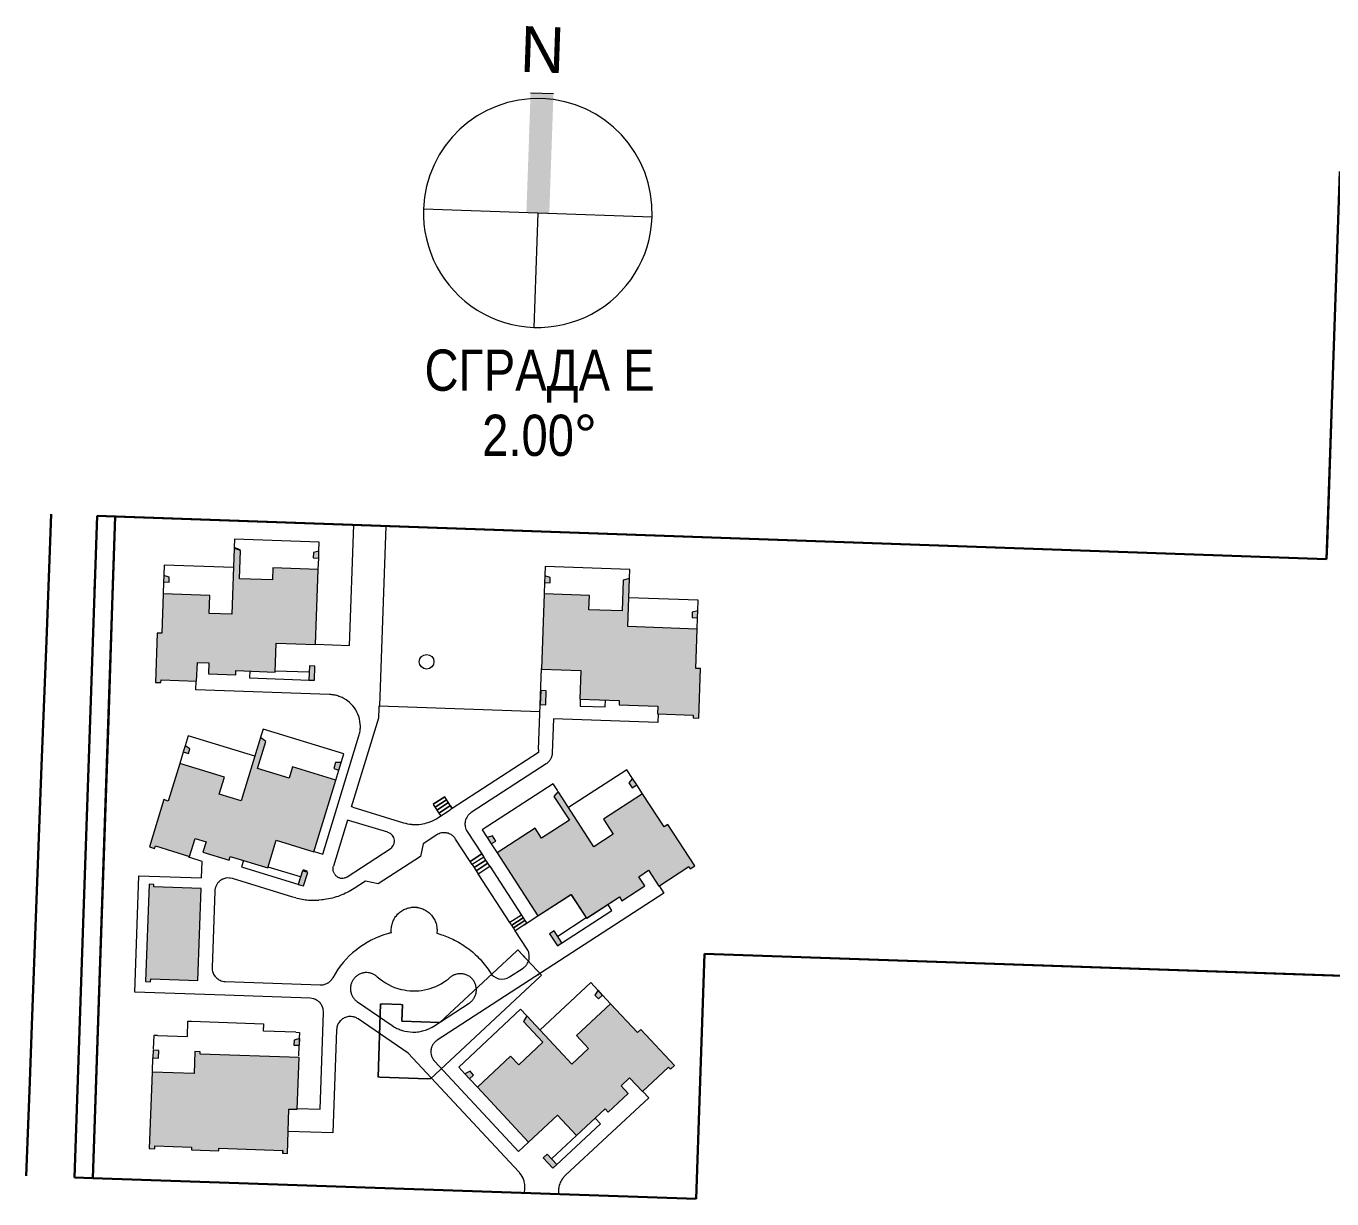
# Model space of a CAD drawing. Header units: centimetres. Extents: x 0 to 25250, y 0 to 2250.
# Drawn here: x 8716.7 to 9002.1, y 1312 to 1568.2 of the extents above; entities that cross this region are included whole.
import ezdxf

# ---------------------------------------------------------------- set-up
doc = ezdxf.new("R2010")
doc.units = ezdxf.units.CM
for name, color, linetype, lineweight in [('A-ANNO-NOTE', 7, 'Continuous', 9), ('A-DETL', 7, 'Continuous', 9), ('A-DETL-GENF', 7, 'Continuous', 9), ('A-DETL-MBND', 7, 'Continuous', 9), ('A-DETL-THIN', 7, 'Continuous', 9)]:
    doc.layers.add(name, color=color, linetype=linetype, lineweight=lineweight)
doc.styles.add('19_xrefed$0$Arial Narrow_1', font='ARIALN.TTF', dxfattribs={"height": 0.18})
doc.styles.add('19_xrefed$0$Bahnschrift', font='bahnschrift.ttf', dxfattribs={"height": 0.2})

# ---------------------------------------------------------------- blocks, each defined once
blk = doc.blocks.new('SPECIAL NORTH - SPECIAL NORTH-2519578-СГРАДА ТИП III - ПЛАН ПОКРИВ')
at = {"layer": 'A-ANNO-NOTE'}
blk.add_hatch(color=256, dxfattribs=at).paths.add_polyline_path([(-0.0504, 0.0018), (-0.0321, 0.5238), (0.0678, 0.5203), (0.0496, -0.0017)])
for p, q in [((0.0678, 0.5203), (-0.0321, 0.5238)), ((-0.5001, 0.0175), (0.4993, -0.0174)), ((-0.0004, 0), (-0.0178, -0.4997))]:
    blk.add_line(p, q, dxfattribs=at)
for start, end in [(358, 178), (178, 358)]:
    blk.add_arc((-0.0004, 0), 0.5, start, end, dxfattribs=at)
at = {"layer": 'A-ANNO-NOTE', "insert": (-0.0733, 0.8173), "char_height": 0.2, "width": 0.20705, "attachment_point": 1, "rotation": 358, "line_spacing_factor": 0.936439, "style": '19_xrefed$0$Bahnschrift'}
blk.add_mtext('\\pt0.1,0.2,0.3,0.4,0.5,0.6,0.7,0.8,0.9,1,1.1,1.2,1.3,1.4,1.5,1.6,1.7,1.8,1.9,2,2.1,2.2,2.3,2.4,2.5,2.6,2.7,2.8,2.9,3,3.1,3.2;N', dxfattribs=at)

msp = doc.modelspace()

# ---------------------------------------------------------------- hatches: boundary and pattern name
at = {"layer": 'A-DETL-GENF', "true_color": 0x808080}
h = msp.add_hatch(color=8, dxfattribs=at)
h.paths.add_polyline_path([(8746.17, 1424.75), (8746.19, 1425.34), (8753.98, 1425.07), (8754.13, 1429.17), (8756.63, 1429.08), (8756.54, 1426.68), (8762.54, 1426.47), (8762.57, 1427.37), (8771.16, 1427.07), (8771.39, 1433.36), (8779.98, 1433.06), (8780.56, 1449.45), (8770.66, 1449.8), (8770.53, 1447.2), (8763.33, 1447.46), (8763.49, 1453.66), (8762.21, 1454.13), (8761.7, 1439.71), (8756.71, 1439.88), (8756.84, 1443.78), (8746.65, 1444.14), (8746.35, 1435.55), (8745.35, 1435.58), (8744.97, 1424.79)])
h.paths.add_polyline_path([(8779.71, 1425.27), (8779.82, 1428.36), (8778.62, 1428.41), (8778.51, 1425.31)])
h.paths.add_polyline_path([(8747.94, 1446.7), (8747.98, 1447.79), (8746.79, 1448.14), (8746.74, 1446.74)])
h.paths.add_polyline_path([(8780.65, 1451.95), (8780.7, 1453.45), (8779.49, 1453.15), (8779.45, 1451.99)])
at = {"layer": 'A-DETL-GENF'}
msp.add_hatch(color=256, dxfattribs=at).paths.add_polyline_path([(8763.49, 1453.66), (8763.5, 1453.77), (8762.21, 1454.24), (8762.21, 1454.13)])
at = {"layer": 'A-DETL-GENF', "true_color": 0x808080}
h = msp.add_hatch(color=8, dxfattribs=at)
h.paths.add_polyline_path([(8863.69, 1417.02), (8864.07, 1427.81), (8863.07, 1427.87), (8863.37, 1436.44), (8848.18, 1436.98), (8848.55, 1447.5), (8847.18, 1447.11), (8846.95, 1440.42), (8839.7, 1440.68), (8839.81, 1443.78), (8829.92, 1444.12), (8829.34, 1427.73), (8837.94, 1427.43), (8837.71, 1421.14), (8846.31, 1420.83), (8846.28, 1419.93), (8854.77, 1419.63), (8854.71, 1417.94), (8862.51, 1417.66), (8862.49, 1417.06)])
h.paths.add_polyline_path([(8830.27, 1419.9), (8830.38, 1422.99), (8829.18, 1423.04), (8829.07, 1419.94)])
h.paths.add_polyline_path([(8863.46, 1438.91), (8863.51, 1440.44), (8862.3, 1440.18), (8862.26, 1438.95)])
h.paths.add_polyline_path([(8831.21, 1446.58), (8831.25, 1447.74), (8830.06, 1448.12), (8830.01, 1446.62)])
h = msp.add_hatch(color=8, dxfattribs=at)
h.paths.add_polyline_path([(8777.33, 1380.33), (8778.24, 1383.29), (8777.09, 1383.65), (8776.19, 1380.68)])
h.paths.add_polyline_path([(8769.55, 1384.28), (8771.39, 1390.31), (8779.62, 1387.79), (8784.41, 1403.47), (8774.95, 1406.37), (8774.19, 1403.88), (8767.25, 1406), (8769.07, 1411.92), (8767.9, 1412.74), (8763.68, 1398.94), (8758.9, 1400.4), (8760.04, 1404.13), (8750.29, 1407.12), (8747.77, 1398.89), (8746.82, 1399.19), (8743.65, 1388.86), (8744.8, 1388.51), (8744.98, 1389.08), (8752.44, 1386.8), (8753.64, 1390.72), (8756.03, 1389.99), (8755.32, 1387.69), (8761.06, 1385.94), (8761.32, 1386.8)])
h.paths.add_polyline_path([(8785.08, 1405.65), (8785.59, 1407.3), (8784.34, 1407.32), (8783.94, 1406)])
h.paths.add_polyline_path([(8752.2, 1409.25), (8752.52, 1410.3), (8751.46, 1410.94), (8751.05, 1409.6)])
h = msp.add_hatch(color=8, dxfattribs=at)
h.paths.add_polyline_path([(8832.81, 1367.24), (8833.81, 1367.9), (8832.13, 1370.5), (8831.12, 1369.84), (8832.29, 1368.05)])
h.paths.add_polyline_path([(8839.15, 1373.27), (8846.36, 1377.95), (8846.91, 1377.11), (8851.89, 1380.35), (8850.59, 1382.36), (8852.73, 1383.75), (8854.96, 1380.31), (8861.51, 1384.56), (8861.83, 1384.06), (8862.84, 1384.71), (8856.96, 1393.77), (8856.12, 1393.22), (8851.44, 1400.44), (8842.88, 1394.89), (8845.01, 1391.61), (8840.81, 1388.89), (8832.96, 1401), (8832.07, 1399.89), (8835.43, 1394.7), (8829.35, 1390.75), (8827.94, 1392.93), (8819.63, 1387.54), (8828.56, 1373.79), (8835.79, 1378.45)])
h.paths.add_polyline_path([(8818.36, 1389.5), (8819.37, 1390.15), (8818.65, 1391.27), (8817.46, 1390.9)])
h.paths.add_polyline_path([(8849.14, 1401.78), (8850.15, 1402.43), (8849.26, 1403.79), (8848.42, 1402.89)])
msp.add_hatch(color=8, dxfattribs=at).paths.add_polyline_path([(8743.91, 1359.42), (8743.93, 1360.02), (8754.24, 1359.66), (8754.95, 1379.77), (8744.64, 1380.14), (8744.65, 1380.65), (8743.57, 1380.69), (8742.83, 1359.46)])
h = msp.add_hatch(color=8, dxfattribs=at)
h.paths.add_polyline_path([(8831.84, 1318.68), (8832.72, 1319.49), (8830.56, 1321.73), (8829.72, 1320.94), (8830.56, 1320.04)])
h.paths.add_polyline_path([(8826.52, 1324.38), (8832.81, 1330.25), (8836.97, 1325.78), (8843.26, 1331.65), (8843.94, 1330.92), (8848.29, 1334.97), (8846.72, 1336.65), (8848.59, 1338.39), (8851.39, 1335.39), (8857.09, 1340.71), (8857.5, 1340.27), (8858.38, 1341.09), (8851.02, 1348.99), (8850.29, 1348.31), (8844.42, 1354.6), (8836.96, 1347.65), (8839.62, 1344.79), (8835.96, 1341.39), (8826.12, 1351.94), (8825.44, 1350.7), (8829.66, 1346.17), (8824.35, 1341.23), (8822.58, 1343.13), (8815.34, 1336.38)])
h.paths.add_polyline_path([(8813.63, 1338.21), (8814.51, 1339.03), (8813.72, 1339.88), (8812.61, 1339.31)])
h.paths.add_polyline_path([(8841.77, 1355.69), (8842.65, 1356.5), (8841.7, 1357.53), (8841.02, 1356.49)])
at = {"layer": 'A-DETL-GENF', "true_color": 0xff8080}
h = msp.add_hatch(color=11, dxfattribs=at)
h.paths.add_polyline_path([(8773.81, 1321.91), (8774.15, 1331.6), (8775.95, 1331.54), (8776.35, 1342.83), (8754.76, 1343.59), (8754.78, 1344.09), (8753.58, 1344.14), (8753.41, 1339.34), (8744.22, 1339.66), (8743.63, 1322.97), (8744.83, 1322.93), (8744.85, 1323.53), (8752.85, 1323.25), (8752.82, 1322.65), (8758.82, 1322.44), (8758.84, 1323.04), (8772.83, 1322.54), (8772.81, 1321.95), (8773.62, 1321.92)])
h.paths.add_polyline_path([(8745.63, 1342.71), (8745.69, 1344.41), (8744.49, 1344.46), (8744.43, 1342.76)])
h.paths.add_polyline_path([(8776.44, 1345.53), (8776.46, 1347.02), (8775.28, 1346.62), (8775.24, 1345.58)])

# ---------------------------------------------------------------- linework, layer by layer
at = {"layer": 'A-DETL', "color": 7, "lineweight": 30}
for p, q in [((9003.79, 1536.4), (9000.92, 1451.73)), ((9000.92, 1451.73), (9003.79, 1536.4)), ((9002.07, 1485.63), (9001.03, 1454.93)), ((9001.03, 1454.93), (9002.07, 1485.63)), ((8722.17, 1461.59), (8721.13, 1433.92)), ((8736.2, 1461.05), (8731.3, 1316.47)), ((8731.3, 1316.47), (8736.2, 1461.05)), ((8731.7, 1446.33), (8732.2, 1461.23)), ((8732.2, 1461.19), (8731.7, 1446.33)), ((8732.2, 1461.23), (9000.92, 1451.73)), ((8736.2, 1461.05), (8732.2, 1461.19)), ((8732.2, 1461.19), (8736.2, 1461.05)), ((8736.2, 1461.05), (8735.69, 1446.19)), ((8735.69, 1446.19), (8736.2, 1461.05)), ((9000.92, 1451.73), (8736.2, 1461.05)), ((8736.2, 1461.05), (9000.92, 1451.73)), ((9000.92, 1451.73), (8736.2, 1461.05)), ((9001.03, 1454.93), (9000.92, 1451.73)), ((9000.92, 1451.73), (9001.03, 1454.93)), ((8731.7, 1446.33), (8730.7, 1416.59)), ((8730.7, 1416.59), (8731.7, 1446.33)), ((8731.7, 1446.32), (8731.67, 1445.12)), ((8731.67, 1445.12), (8731.7, 1446.32)), ((8735.69, 1446.19), (8734.69, 1416.46)), ((8734.69, 1416.46), (8735.69, 1446.19)), ((8720.1, 1406.6), (8721.13, 1433.92)), ((8721.13, 1433.92), (8720.1, 1406.6)), ((8730.7, 1416.59), (8729.1, 1370.12)), ((8729.1, 1370.12), (8730.7, 1416.59)), ((8734.69, 1416.46), (8733.12, 1369.99)), ((8733.12, 1369.99), (8734.69, 1416.46)), ((8719.07, 1379.24), (8720.1, 1406.6)), ((8720.1, 1406.6), (8719.07, 1379.24)), ((8718.04, 1351.92), (8719.07, 1379.24)), ((8719.07, 1379.24), (8718.04, 1351.92)), ((8729.1, 1370.12), (8727.29, 1316.61)), ((8727.29, 1316.61), (8729.1, 1370.12)), ((8733.12, 1369.99), (8731.3, 1316.47)), ((8731.3, 1316.47), (8733.12, 1369.99)), ((8864.93, 1365.49), (8863.92, 1335.6)), ((8863.92, 1335.6), (8864.93, 1365.49)), ((8864.93, 1365.49), (8863.92, 1335.6)), ((8863.92, 1335.6), (8864.93, 1365.49)), ((9087.2, 1357.82), (8864.93, 1365.49)), ((8864.93, 1365.49), (9087.2, 1357.82)), ((8997.84, 1360.95), (8864.93, 1365.49)), ((8864.93, 1365.49), (8997.84, 1360.95)), ((9087.2, 1357.82), (8997.84, 1360.95)), ((8997.84, 1360.95), (9087.2, 1357.82)), ((8717.45, 1335.65), (8718.04, 1351.92)), ((8718.04, 1351.92), (8717.45, 1335.65)), ((8717.45, 1335.65), (8716.71, 1316.97)), ((8717.01, 1324.57), (8717.45, 1335.65)), ((8863.92, 1335.6), (8863.12, 1311.97)), ((8863.12, 1311.97), (8863.92, 1335.6)), ((8863.92, 1335.6), (8863.13, 1311.97)), ((8863.13, 1311.97), (8863.92, 1335.6)), ((8863.92, 1335.6), (8863.13, 1311.97)), ((8863.13, 1311.97), (8863.92, 1335.6)), ((8727.29, 1316.61), (8731.3, 1316.47)), ((8731.3, 1316.47), (8727.29, 1316.61)), ((8863.13, 1311.97), (8731.3, 1316.47)), ((8731.3, 1316.47), (8863.13, 1311.97)), ((8863.12, 1311.97), (8731.3, 1316.47)), ((8731.3, 1316.47), (8863.12, 1311.97))]:
    msp.add_line(p, q, dxfattribs=at)
at = {"layer": 'A-DETL', "color": 7}
for p, q in [((8787.38, 1432.9), (8788.31, 1459.22)), ((8795.3, 1458.97), (8793.92, 1419.67)), ((8762.28, 1456.1), (8762.21, 1454.24)), ((8780.77, 1455.45), (8762.28, 1456.1)), ((8780.7, 1453.46), (8780.77, 1455.45)), ((8762.21, 1454.13), (8761.7, 1439.71)), ((8763.5, 1453.77), (8762.21, 1454.24)), ((8763.54, 1453.64), (8762.21, 1454.13)), ((8762.85, 1453.9), (8762.32, 1454.09)), ((8763.4, 1453.7), (8762.85, 1453.9)), ((8763.33, 1447.46), (8763.54, 1453.64)), ((8746.87, 1450.44), (8746.79, 1448.16)), ((8762.06, 1449.9), (8746.87, 1450.44)), ((8770.66, 1449.8), (8770.57, 1447.2)), ((8780.56, 1449.45), (8770.66, 1449.8)), ((8780.56, 1449.45), (8780.65, 1451.95)), ((8830.13, 1450.12), (8830.06, 1448.14)), ((8848.62, 1449.47), (8830.13, 1450.12)), ((8770.57, 1447.2), (8763.33, 1447.46)), ((8779.98, 1433.06), (8780.56, 1449.45)), ((8848.55, 1447.61), (8848.62, 1449.47)), ((8746.65, 1444.14), (8746.35, 1435.55)), ((8746.74, 1446.7), (8746.65, 1444.14)), ((8756.84, 1443.78), (8746.65, 1444.14)), ((8829.92, 1444.12), (8829.34, 1427.73)), ((8830.01, 1446.64), (8829.92, 1444.12)), ((8839.81, 1443.78), (8829.92, 1444.12)), ((8756.71, 1439.88), (8756.84, 1443.78)), ((8839.7, 1440.68), (8839.81, 1443.78)), ((8863.59, 1442.74), (8848.4, 1443.27)), ((8863.51, 1440.46), (8863.59, 1442.74)), ((8761.7, 1439.71), (8756.71, 1439.88)), ((8846.95, 1440.42), (8839.7, 1440.68)), ((8863.37, 1436.44), (8863.46, 1438.91)), ((8745.35, 1435.58), (8744.97, 1424.79)), ((8746.35, 1435.55), (8745.35, 1435.58)), ((8863.37, 1436.44), (8848.18, 1436.98)), ((8863.07, 1427.85), (8863.37, 1436.44)), ((8771.16, 1427.07), (8771.39, 1433.36)), ((8771.39, 1433.36), (8779.98, 1433.06)), ((8779.98, 1433.16), (8787.38, 1432.9)), ((8753.98, 1425.07), (8754.13, 1429.17)), ((8754.13, 1429.17), (8756.63, 1429.08)), ((8756.63, 1429.08), (8756.54, 1426.68)), ((8762.54, 1426.47), (8762.57, 1427.37)), ((8762.57, 1427.37), (8771.16, 1427.07)), ((8765.57, 1427.26), (8765.52, 1425.77)), ((8778.57, 1427.01), (8771.17, 1427.27)), ((8778.62, 1428.41), (8778.51, 1425.31)), ((8779.71, 1425.27), (8779.82, 1428.36)), ((8829, 1417.94), (8829.34, 1427.83)), ((8829.34, 1427.73), (8837.94, 1427.43)), ((8837.94, 1427.43), (8837.71, 1421.14)), ((8864.07, 1427.81), (8863.07, 1427.85)), ((8863.69, 1417.02), (8864.07, 1427.81)), ((8746.19, 1425.34), (8753.98, 1425.07)), ((8753.82, 1423.18), (8753.88, 1425.07)), ((8756.54, 1426.68), (8762.54, 1426.47)), ((8765.52, 1425.77), (8778.61, 1425.3)), ((8778.51, 1425.31), (8779.71, 1425.27)), ((8783.01, 1422.15), (8753.82, 1423.18)), ((8786.64, 1420.98), (8785.97, 1421.37)), ((8829.18, 1423.04), (8829.07, 1419.94)), ((8830.27, 1419.9), (8830.38, 1422.99)), ((8837.71, 1421.14), (8846.31, 1420.83)), ((8837.81, 1421.13), (8837.76, 1419.63)), ((8786.95, 1420.76), (8786.64, 1420.98)), ((8793.8, 1417.05), (8793.87, 1419.17)), ((8793.87, 1419.17), (8793.89, 1419.67)), ((8793.89, 1419.67), (8829.01, 1418.44)), ((8829.07, 1419.94), (8830.27, 1419.9)), ((8837.76, 1419.63), (8843.26, 1419.44)), ((8843.26, 1419.44), (8843.31, 1420.94)), ((8846.31, 1420.83), (8846.28, 1419.93)), ((8846.31, 1420.83), (8846.28, 1419.93)), ((8846.28, 1419.93), (8854.77, 1419.63)), ((8854.77, 1419.63), (8854.71, 1417.94)), ((8787.85, 1397.61), (8793.8, 1417.05)), ((8828.72, 1410.11), (8829, 1417.94)), ((8831.96, 1416.83), (8831.7, 1409.39)), ((8854.74, 1416.03), (8831.96, 1416.83)), ((8854.71, 1417.94), (8862.51, 1417.66)), ((8854.81, 1417.93), (8854.74, 1416.03)), ((8862.51, 1417.66), (8862.49, 1417.06)), ((8862.49, 1417.06), (8863.69, 1417.02)), ((8752.13, 1413.14), (8751.46, 1410.96)), ((8766.67, 1408.69), (8752.13, 1413.14)), ((8768.48, 1414.62), (8767.94, 1412.84)), ((8786.17, 1409.21), (8768.48, 1414.62)), ((8781.56, 1387.3), (8789.45, 1413.1)), ((8828.72, 1410.11), (8828.7, 1409.5)), ((8750.29, 1407.12), (8747.77, 1398.89)), ((8751.04, 1409.56), (8750.29, 1407.12)), ((8760.04, 1404.13), (8750.29, 1407.12)), ((8785.59, 1407.31), (8786.17, 1409.21)), ((8828.7, 1409.5), (8809.83, 1397.25)), ((8830.33, 1406.98), (8813.98, 1396.37)), ((8774.95, 1406.37), (8774.19, 1403.88)), ((8784.41, 1403.47), (8774.95, 1406.37)), ((8784.41, 1403.47), (8785.08, 1405.65)), ((8848.01, 1405.72), (8835.26, 1397.45)), ((8849.25, 1403.81), (8848.01, 1405.72)), ((8779.62, 1387.79), (8784.41, 1403.47)), ((8831.89, 1402.65), (8816.37, 1392.58)), ((8832.9, 1401.09), (8831.89, 1402.65)), ((8851.44, 1400.44), (8850.15, 1402.43)), ((8746.82, 1399.19), (8743.65, 1388.86)), ((8747.77, 1398.89), (8746.82, 1399.19)), ((8805.66, 1398.17), (8808.18, 1399.8)), ((8808.18, 1399.8), (8805.66, 1398.17)), ((8806.07, 1397.53), (8808.59, 1399.17)), ((8808.59, 1399.17), (8806.07, 1397.53)), ((8806.49, 1396.89), (8809, 1398.53)), ((8809, 1398.53), (8806.49, 1396.89)), ((8809.56, 1397.67), (8808.2, 1399.77)), ((8832.07, 1399.89), (8835.43, 1394.7)), ((8840.81, 1388.89), (8832.96, 1401)), ((8851.44, 1400.44), (8842.88, 1394.89)), ((8856.12, 1393.22), (8851.44, 1400.44)), ((8788.13, 1397.52), (8787.85, 1397.61)), ((8788.13, 1397.52), (8799.15, 1394.15)), ((8805.68, 1398.14), (8807.04, 1396.04)), ((8806.68, 1395.21), (8809.36, 1396.95)), ((8806.9, 1396.26), (8809.42, 1397.89)), ((8809.42, 1397.89), (8806.9, 1396.26)), ((8806.9, 1396.26), (8807.32, 1395.62)), ((8807.04, 1396.04), (8807.32, 1395.62)), ((8809.83, 1397.25), (8809.36, 1396.95)), ((8809.42, 1397.89), (8809.83, 1397.25)), ((8809.83, 1397.25), (8809.56, 1397.67)), ((8786.97, 1394.74), (8783.87, 1384.62)), ((8795.77, 1392.05), (8786.97, 1394.74)), ((8816.37, 1392.58), (8817.45, 1390.91)), ((8827.94, 1392.93), (8819.63, 1387.54)), ((8829.35, 1390.75), (8827.94, 1392.93)), ((8835.43, 1394.7), (8829.35, 1390.75)), ((8842.88, 1394.89), (8845.01, 1391.61)), ((8856.96, 1393.77), (8856.12, 1393.22)), ((8862.84, 1384.71), (8856.96, 1393.77)), ((8752.44, 1386.8), (8753.64, 1390.72)), ((8753.64, 1390.72), (8756.03, 1389.99)), ((8756.03, 1389.99), (8755.32, 1387.69)), ((8769.55, 1384.28), (8771.39, 1390.31)), ((8771.39, 1390.31), (8779.62, 1387.79)), ((8806.43, 1391.48), (8803.48, 1389.56)), ((8813.76, 1385.68), (8810.58, 1390.59)), ((8813.1, 1392.22), (8816.28, 1387.32)), ((8845.01, 1391.61), (8840.81, 1388.89)), ((8743.65, 1388.86), (8744.8, 1388.51)), ((8744.8, 1388.51), (8744.98, 1389.08)), ((8744.98, 1389.08), (8752.44, 1386.8)), ((8755.32, 1387.69), (8761.06, 1385.94)), ((8779.64, 1387.88), (8781.56, 1387.3)), ((8786.88, 1382.35), (8796.28, 1388.46)), ((8803.48, 1389.56), (8802.89, 1386.79)), ((8816.28, 1387.32), (8813.76, 1385.68)), ((8813.76, 1385.68), (8816.28, 1387.32)), ((8816.28, 1387.32), (8813.76, 1385.68)), ((8816.28, 1387.32), (8816.72, 1386.65)), ((8818.36, 1389.5), (8819.63, 1387.54)), ((8819.63, 1387.54), (8828.56, 1373.79)), ((8752.27, 1386.6), (8752.34, 1386.83)), ((8755.16, 1385.71), (8752.27, 1386.6)), ((8755.03, 1382.09), (8755.16, 1385.71)), ((8761.06, 1385.94), (8761.32, 1386.8)), ((8761.32, 1386.8), (8769.55, 1384.28)), ((8764.19, 1385.92), (8763.75, 1384.49)), ((8763.75, 1384.49), (8776.28, 1380.65)), ((8776.68, 1382.31), (8769.61, 1384.47)), ((8802.89, 1386.79), (8793.67, 1380.8)), ((8814.2, 1385.01), (8813.76, 1385.68)), ((8816.72, 1386.65), (8814.2, 1385.01)), ((8816.72, 1386.65), (8814.2, 1385.01)), ((8814.2, 1385.01), (8814.64, 1384.34)), ((8814.64, 1384.34), (8817.15, 1385.98)), ((8817.15, 1385.98), (8814.64, 1384.34)), ((8814.64, 1384.34), (8815.07, 1383.67)), ((8815.07, 1383.67), (8817.59, 1385.31)), ((8817.59, 1385.31), (8815.07, 1383.67)), ((8815.51, 1383), (8818.02, 1384.63)), ((8817.15, 1385.98), (8816.72, 1386.65)), ((8817.59, 1385.31), (8817.15, 1385.98)), ((8818.02, 1384.63), (8817.59, 1385.31)), ((8818.02, 1384.63), (8824.96, 1373.95)), ((8854.96, 1380.31), (8861.51, 1384.56)), ((8861.51, 1384.56), (8861.83, 1384.06)), ((8861.83, 1384.06), (8862.84, 1384.71)), ((8740.44, 1357.14), (8741.34, 1382.57)), ((8741.34, 1382.57), (8755.03, 1382.09)), ((8759.66, 1381.79), (8759.19, 1381.52)), ((8761.81, 1381.94), (8761.27, 1382.06)), ((8775.02, 1377.9), (8761.81, 1381.94)), ((8777.09, 1383.65), (8776.19, 1380.68)), ((8778.24, 1383.29), (8777.09, 1383.65)), ((8777.25, 1383.81), (8777.19, 1383.62)), ((8777.44, 1383.75), (8777.25, 1383.81)), ((8777.33, 1380.33), (8778.24, 1383.29)), ((8777.92, 1383.6), (8777.44, 1383.75)), ((8778.2, 1383.51), (8777.92, 1383.6)), ((8778.14, 1383.32), (8778.2, 1383.51)), ((8790.9, 1381.39), (8788.42, 1379.78)), ((8793.67, 1380.8), (8790.9, 1381.39)), ((8815.07, 1383.67), (8815.51, 1383)), ((8822.44, 1372.32), (8815.51, 1383)), ((8754.95, 1379.77), (8744.64, 1380.14)), ((8757.93, 1379.18), (8757.35, 1362.55)), ((8776.19, 1380.68), (8777.33, 1380.33)), ((8856.08, 1378.77), (8806.52, 1346.61)), ((8828.56, 1373.79), (8835.78, 1378.47)), ((8835.78, 1378.47), (8839.15, 1373.27)), ((8855.05, 1380.37), (8856.08, 1378.77)), ((8775.63, 1377.73), (8775.02, 1377.9)), ((8781.3, 1377.28), (8780.67, 1377.23)), ((8801.56, 1375.68), (8800.86, 1375.64)), ((8802.27, 1375.63), (8801.56, 1375.68)), ((8839.15, 1373.27), (8846.36, 1377.95)), ((8842.38, 1375.36), (8844.52, 1376.75)), ((8844.72, 1374.98), (8843.85, 1376.32)), ((8844.52, 1376.75), (8846.2, 1377.84)), ((8846.2, 1377.84), (8846.36, 1377.95)), ((8824.96, 1373.95), (8822.44, 1372.32)), ((8822.82, 1371.73), (8825.34, 1373.37)), ((8825.34, 1373.37), (8822.82, 1371.73)), ((8823.21, 1371.15), (8825.72, 1372.78)), ((8825.72, 1372.78), (8823.21, 1371.15)), ((8824.96, 1373.96), (8825.34, 1373.37)), ((8825.34, 1373.37), (8825.72, 1372.78)), ((8825.57, 1371.85), (8828.56, 1373.79)), ((8825.72, 1372.78), (8826.11, 1372.19)), ((8839.1, 1373.35), (8832.89, 1369.32)), ((8833.73, 1367.84), (8844.72, 1374.98)), ((8839.23, 1373.32), (8840.45, 1374.11)), ((8840.45, 1374.11), (8842.38, 1375.36)), ((8806.46, 1370), (8807.14, 1369.8)), ((8822.82, 1371.73), (8822.44, 1372.32)), ((8823.21, 1371.15), (8822.82, 1371.73)), ((8823.59, 1370.56), (8823.21, 1371.15)), ((8826.11, 1372.19), (8823.58, 1370.56)), ((8826.2, 1366.53), (8823.58, 1370.56)), ((8831.12, 1369.84), (8832.81, 1367.24)), ((8833.81, 1367.9), (8832.13, 1370.5)), ((8832.81, 1367.24), (8833.81, 1367.9)), ((8807.14, 1350.51), (8823.87, 1366.09)), ((8823.87, 1366.09), (8807.14, 1350.51)), ((8822.26, 1364.59), (8822.55, 1364.87)), ((8822.55, 1364.87), (8824.16, 1366.37)), ((8829.34, 1360.81), (8824.16, 1366.37)), ((8824.16, 1366.37), (8829.34, 1360.81)), ((8824.16, 1366.37), (8824.43, 1366.07)), ((8825.66, 1364.76), (8824.43, 1366.07)), ((8824.43, 1366.07), (8825.66, 1364.76)), ((8825.66, 1364.76), (8825.93, 1364.46)), ((8826.65, 1365.31), (8826.6, 1365.57)), ((8822.34, 1360.45), (8825.31, 1362.38)), ((8743.93, 1360.02), (8754.24, 1359.66)), ((8760.24, 1359.45), (8778.91, 1358.79)), ((8778.91, 1358.79), (8780.99, 1358.72)), ((8805.06, 1338.17), (8829.05, 1360.53)), ((8829.05, 1360.53), (8805.06, 1338.17)), ((8828.77, 1360.83), (8828.64, 1360.97)), ((8840.13, 1359.21), (8829.01, 1348.85)), ((8829.34, 1360.81), (8829.05, 1360.53)), ((8841.68, 1357.54), (8840.13, 1359.21)), ((8760.13, 1356.45), (8740.44, 1357.14)), ((8778.81, 1355.79), (8760.13, 1356.45)), ((8779.58, 1355.66), (8778.81, 1355.79)), ((8787.67, 1357.16), (8787.84, 1356.6)), ((8787.84, 1356.6), (8787.97, 1356.33)), ((8842.65, 1356.5), (8841.7, 1357.53)), ((8844.42, 1354.6), (8842.68, 1356.47)), ((8780.96, 1331.56), (8781.7, 1352.69)), ((8781.55, 1353.72), (8781.35, 1354.2)), ((8789.12, 1355.02), (8796.72, 1349.83)), ((8794.18, 1354.57), (8793.62, 1338.58)), ((8793.62, 1338.58), (8794.18, 1354.57)), ((8794.1, 1352.37), (8794.18, 1354.57)), ((8794.18, 1354.57), (8794.58, 1354.55)), ((8798.58, 1354.41), (8794.58, 1354.55)), ((8794.58, 1354.55), (8798.58, 1354.41)), ((8794.58, 1354.55), (8796.78, 1354.47)), ((8798.58, 1354.41), (8798.98, 1354.4)), ((8798.85, 1350.8), (8798.98, 1354.4)), ((8798.98, 1354.4), (8798.85, 1350.8)), ((8805.8, 1349.72), (8813.52, 1354.73)), ((8824.78, 1353.38), (8811.25, 1340.77)), ((8826.05, 1352.02), (8824.78, 1353.38)), ((8844.42, 1354.6), (8836.96, 1347.65)), ((8850.29, 1348.31), (8844.42, 1354.6)), ((8751.97, 1347.41), (8752.08, 1350.79)), ((8752.08, 1350.79), (8752.88, 1350.76)), ((8752.88, 1350.76), (8768.6, 1350.21)), ((8768.6, 1350.21), (8768.58, 1349.41)), ((8786.46, 1351.6), (8786.21, 1351.49)), ((8800.22, 1343.8), (8789.26, 1351.29)), ((8794.09, 1351.97), (8794.1, 1352.37)), ((8798.85, 1350.8), (8807.14, 1350.51)), ((8807.14, 1350.51), (8798.85, 1350.8)), ((8825.44, 1350.7), (8829.66, 1346.17)), ((8835.96, 1341.39), (8826.12, 1351.94)), ((8744.6, 1347.67), (8744.49, 1344.66)), ((8745.4, 1347.64), (8744.6, 1347.67)), ((8745.4, 1347.64), (8751.97, 1347.41)), ((8768.55, 1348.61), (8768.58, 1349.41)), ((8775.64, 1348.36), (8768.55, 1348.61)), ((8775.64, 1348.36), (8776.44, 1348.33)), ((8776.44, 1348.33), (8776.4, 1347.1)), ((8776.44, 1345.53), (8776.5, 1347.03)), ((8784.57, 1348.91), (8783.77, 1326.36)), ((8805.43, 1349.49), (8805.8, 1349.72)), ((8836.96, 1347.65), (8839.62, 1344.79)), ((8851.02, 1348.99), (8850.29, 1348.31)), ((8858.38, 1341.09), (8851.02, 1348.99)), ((8745.63, 1342.71), (8745.69, 1344.41)), ((8753.58, 1344.14), (8753.41, 1339.34)), ((8775.28, 1346.62), (8775.24, 1345.58)), ((8776.34, 1345.4), (8776.26, 1343.24)), ((8829.66, 1346.17), (8824.35, 1341.23)), ((8839.62, 1344.79), (8835.96, 1341.39)), ((8744.32, 1339.76), (8744.43, 1342.76)), ((8775.95, 1331.54), (8776.35, 1342.83)), ((8824.38, 1317.87), (8800.22, 1343.8)), ((8805.96, 1342.04), (8824.32, 1322.34)), ((8822.58, 1343.13), (8815.34, 1336.38)), ((8824.35, 1341.23), (8822.58, 1343.13)), ((8744.22, 1339.66), (8743.63, 1322.97)), ((8753.41, 1339.34), (8744.22, 1339.66)), ((8794.02, 1338.56), (8793.62, 1338.58)), ((8794.02, 1338.56), (8804.49, 1338.19)), ((8804.49, 1338.19), (8794.02, 1338.56)), ((8811.25, 1340.77), (8812.6, 1339.32)), ((8812.61, 1339.31), (8813.63, 1338.21)), ((8846.72, 1336.65), (8848.59, 1338.39)), ((8848.59, 1338.39), (8851.39, 1335.39)), ((8851.39, 1335.39), (8857.09, 1340.71)), ((8857.09, 1340.71), (8857.5, 1340.27)), ((8857.5, 1340.27), (8858.38, 1341.09)), ((8805.06, 1338.17), (8804.49, 1338.19)), ((8813.63, 1338.21), (8815.34, 1336.38)), ((8815.34, 1336.38), (8826.52, 1324.38)), ((8852.76, 1334.07), (8834.62, 1317.17)), ((8851.46, 1335.46), (8852.76, 1334.07)), ((8773.81, 1321.91), (8774.15, 1331.6)), ((8774.15, 1331.6), (8775.95, 1331.54)), ((8775.96, 1331.74), (8780.96, 1331.56)), ((8826.52, 1324.38), (8832.81, 1330.25)), ((8832.81, 1330.25), (8836.97, 1325.78)), ((8836.97, 1325.78), (8843.26, 1331.65)), ((8832.64, 1319.43), (8842.23, 1328.36)), ((8842.23, 1328.36), (8841.13, 1329.53)), ((8783.77, 1326.36), (8773.98, 1326.71)), ((8824.32, 1322.34), (8826.52, 1324.38)), ((8836.97, 1325.78), (8831.56, 1320.74)), ((8743.63, 1322.97), (8744.83, 1322.93)), ((8744.83, 1322.93), (8744.85, 1323.53)), ((8744.85, 1323.53), (8752.85, 1323.25)), ((8752.85, 1323.25), (8752.82, 1322.65)), ((8752.82, 1322.65), (8758.82, 1322.44)), ((8758.82, 1322.44), (8758.84, 1323.04)), ((8758.84, 1323.04), (8772.83, 1322.54)), ((8772.73, 1322.55), (8772.71, 1321.95)), ((8772.83, 1322.54), (8772.81, 1321.95)), ((8772.81, 1321.95), (8773.81, 1321.91)), ((8832.72, 1319.49), (8830.6, 1321.76)), ((8829.72, 1320.94), (8831.84, 1318.68)), ((8831.84, 1318.68), (8832.72, 1319.49)), ((8833.06, 1312.99), (8825.58, 1313.26))]:
    msp.add_line(p, q, dxfattribs=at)
for centre, radius, start, end in [((8795.19, 1390.13), 2, 4.88, 72.9667), ((8795.19, 1390.13), 2, 302.983, 358.6903), ((8795.19, 1390.13), 2, 358.6903, 4.88), ((8801.28, 1350.69), 20, 105.6967, 151.3486), ((8801.28, 1350.69), 20, 103.7119, 105.6967), ((8820.71, 1362.97), 3, 212.2767, 252.5911), ((8801.49, 1369.4), 12, 227.8551, 256.3675), ((8801.49, 1369.4), 12, 256.3675, 305.6161), ((8801.49, 1369.4), 12, 305.6161, 310.8002), ((8820.71, 1362.97), 3, 252.5911, 257.6304), ((8820.71, 1362.97), 3, 257.6304, 302.9842), ((8820.73, 1314.47), 5, 38.9135, 42.9842), ((8820.73, 1314.47), 5, 18.5599, 38.9135), ((8820.73, 1314.47), 5, 14.4892, 18.5599), ((8820.73, 1314.47), 5, 345.9942, 14.4892)]:
    msp.add_arc(centre, radius, start, end, dxfattribs=at)
for points, knots in [([(8785.97, 1421.37), (8785.69, 1421.52), (8785.06, 1421.79), (8784.07, 1422.06), (8783.36, 1422.14), (8783.01, 1422.15)], [-0.7272727, -0.7272727, -0.7272727, -0.7272727, -0.5, -0.25, 0, 0, 0, 0]), ([(8789.76, 1415.12), (8789.76, 1415.15), (8789.76, 1415.9), (8789.52, 1417.36), (8788.54, 1419.3), (8787.52, 1420.33), (8786.95, 1420.76)], [-0.7619048, -0.7619048, -0.7619048, -0.7619048, -0.75, -0.5, -0.25, 0, 0, 0, 0]), ([(8789.45, 1413.1), (8789.56, 1413.45), (8789.71, 1414.11), (8789.76, 1414.79), (8789.76, 1415.12)], [-1, -1, -1, -1, -0.875, -0.7619048, -0.7619048, -0.7619048, -0.7619048]), ([(8831.7, 1409.39), (8831.69, 1409.27), (8831.67, 1409.03), (8831.57, 1408.56), (8831.34, 1408.01), (8830.98, 1407.52), (8830.63, 1407.19), (8830.43, 1407.05), (8830.33, 1406.98)], [-1, -1, -1, -1, -0.875, -0.75, -0.5, -0.25, -0.125, 0, 0, 0, 0]), ([(8813.98, 1396.37), (8813.82, 1396.26), (8813.51, 1396.02), (8813, 1395.41), (8812.73, 1394.78), (8812.65, 1394.31), (8812.64, 1394.22)], [-1, -1, -1, -1, -0.875, -0.75, -0.5, -0.4444444, -0.4444444, -0.4444444, -0.4444444]), ([(8800.96, 1393.8), (8801, 1393.79), (8801.69, 1393.73), (8802.93, 1393.77), (8804.09, 1394.04), (8804.6, 1394.21)], [-0.7647059, -0.7647059, -0.7647059, -0.7647059, -0.75, -0.5, -0.2941176, -0.2941176, -0.2941176, -0.2941176]), ([(8804.6, 1394.21), (8804.71, 1394.25), (8805.44, 1394.5), (8806.13, 1394.85), (8806.68, 1395.21)], [-0.2941176, -0.2941176, -0.2941176, -0.2941176, -0.25, 0, 0, 0, 0]), ([(8812.64, 1394.22), (8812.6, 1393.92), (8812.61, 1393.41), (8812.81, 1392.73), (8812.99, 1392.38), (8813.1, 1392.22)], [-0.4444444, -0.4444444, -0.4444444, -0.4444444, -0.25, -0.125, 0, 0, 0, 0]), ([(8807.9, 1391.95), (8807.77, 1391.95), (8807.45, 1391.91), (8806.94, 1391.76), (8806.59, 1391.58), (8806.43, 1391.48)], [-0.3333333, -0.3333333, -0.3333333, -0.3333333, -0.25, -0.125, 0, 0, 0, 0]), ([(8808.94, 1391.83), (8808.85, 1391.85), (8808.52, 1391.94), (8808.16, 1391.97), (8807.9, 1391.95)], [-0.5555556, -0.5555556, -0.5555556, -0.5555556, -0.5, -0.3333333, -0.3333333, -0.3333333, -0.3333333]), ([(8810.58, 1390.59), (8810.47, 1390.76), (8810.22, 1391.07), (8809.69, 1391.52), (8809.23, 1391.74), (8808.94, 1391.83)], [-1, -1, -1, -1, -0.875, -0.75, -0.5555556, -0.5555556, -0.5555556, -0.5555556]), ([(8784.01, 1383.11), (8783.96, 1383.21), (8783.84, 1383.5), (8783.77, 1383.91), (8783.8, 1384.32), (8783.84, 1384.52), (8783.87, 1384.62)], [0.6818182, 0.6818182, 0.6818182, 0.6818182, 0.75, 0.875, 0.9375, 1, 1, 1, 1]), ([(8759.19, 1381.52), (8759, 1381.39), (8758.66, 1381.08), (8758.26, 1380.51), (8758.05, 1379.97), (8757.96, 1379.52), (8757.93, 1379.3), (8757.93, 1379.18)], [-0.5, -0.5, -0.5, -0.5, -0.375, -0.25, -0.125, -0.0625, 0, 0, 0, 0]), ([(8761.27, 1382.06), (8761.22, 1382.06), (8760.95, 1382.09), (8760.44, 1382.06), (8759.95, 1381.92), (8759.7, 1381.81), (8759.66, 1381.79)], [-0.9, -0.9, -0.9, -0.9, -0.875, -0.75, -0.625, -0.6, -0.6, -0.6, -0.6]), ([(8784.01, 1383.11), (8784.06, 1383.03), (8784.21, 1382.77), (8784.56, 1382.41), (8785.11, 1382.12), (8785.72, 1382), (8786.23, 1382.06), (8786.61, 1382.2), (8786.79, 1382.3), (8786.88, 1382.35)], [-0.6818182, -0.6818182, -0.6818182, -0.6818182, -0.625, -0.5, -0.375, -0.25, -0.125, -0.0625, 0, 0, 0, 0]), ([(8788.42, 1379.78), (8787.44, 1379.15), (8785.35, 1378.09), (8782.88, 1377.46), (8781.51, 1377.3), (8781.3, 1377.28)], [-1, -1, -1, -1, -0.75, -0.5, -0.4545455, -0.4545455, -0.4545455, -0.4545455]), ([(8775.63, 1377.73), (8776.55, 1377.48), (8778.23, 1377.2), (8779.93, 1377.18), (8780.67, 1377.23)], [0.0454545, 0.0454545, 0.0454545, 0.0454545, 0.25, 0.4090909, 0.4090909, 0.4090909, 0.4090909]), ([(8807.14, 1369.8), (8808.1, 1369.51), (8810.2, 1368.69), (8813.2, 1366.88), (8815.99, 1364.39), (8817.51, 1362.42), (8818.17, 1361.37)], [-0.952381, -0.952381, -0.952381, -0.952381, -0.75, -0.5, -0.25, 0, 0, 0, 0]), ([(8825.31, 1362.38), (8825.48, 1362.49), (8825.79, 1362.73), (8826.3, 1363.34), (8826.67, 1364.22), (8826.7, 1364.97), (8826.65, 1365.31)], [-1, -1, -1, -1, -0.875, -0.75, -0.5, -0.2777778, -0.2777778, -0.2777778, -0.2777778]), ([(8826.6, 1365.57), (8826.57, 1365.72), (8826.47, 1366.05), (8826.3, 1366.37), (8826.2, 1366.53)], [-0.2222222, -0.2222222, -0.2222222, -0.2222222, -0.125, 0, 0, 0, 0]), ([(8757.35, 1362.55), (8757.34, 1362.35), (8757.36, 1361.96), (8757.48, 1361.54), (8757.56, 1361.31), (8757.58, 1361.27)], [-1, -1, -1, -1, -0.875, -0.75, -0.7222222, -0.7222222, -0.7222222, -0.7222222]), ([(8757.58, 1361.27), (8757.72, 1360.95), (8758.13, 1360.32), (8758.9, 1359.76), (8759.65, 1359.51), (8760.04, 1359.45), (8760.24, 1359.45)], [-0.7222222, -0.7222222, -0.7222222, -0.7222222, -0.5, -0.25, -0.125, 0, 0, 0, 0]), ([(8793.44, 1360.5), (8793.26, 1360.66), (8792.87, 1360.95), (8792.22, 1361.24), (8791.52, 1361.4), (8790.79, 1361.42), (8790.09, 1361.28), (8789.42, 1361.01), (8788.82, 1360.6), (8788.32, 1360.09), (8787.94, 1359.48), (8787.74, 1358.97), (8787.68, 1358.68), (8787.66, 1358.62)], [-1, -1, -1, -1, -0.9375, -0.875, -0.8125, -0.75, -0.6875, -0.625, -0.5625, -0.5, -0.4375, -0.375, -0.3589744, -0.3589744, -0.3589744, -0.3589744]), ([(8814.79, 1359.14), (8814.79, 1359.14), (8814.69, 1359.36), (8814.44, 1359.78), (8813.95, 1360.31), (8813.36, 1360.73), (8812.7, 1361.02), (8812, 1361.17), (8811.28, 1361.17), (8810.57, 1361.03), (8809.91, 1360.75), (8809.51, 1360.47), (8809.33, 1360.31)], [-0.5641026, -0.5641026, -0.5641026, -0.5641026, -0.5625, -0.5, -0.4375, -0.375, -0.3125, -0.25, -0.1875, -0.125, -0.0625, 0, 0, 0, 0]), ([(8780.99, 1358.72), (8781.13, 1358.71), (8781.4, 1358.72), (8781.95, 1358.82), (8782.38, 1358.99), (8782.65, 1359.15), (8782.69, 1359.17)], [-1, -1, -1, -1, -0.875, -0.75, -0.5, -0.4615385, -0.4615385, -0.4615385, -0.4615385]), ([(8782.69, 1359.17), (8782.89, 1359.3), (8783.18, 1359.53), (8783.51, 1359.92), (8783.66, 1360.15), (8783.73, 1360.28)], [-0.4615385, -0.4615385, -0.4615385, -0.4615385, -0.25, -0.125, 0, 0, 0, 0]), ([(8787.66, 1358.62), (8787.63, 1358.44), (8787.57, 1358.03), (8787.6, 1357.54), (8787.66, 1357.23), (8787.67, 1357.16)], [-0.3589744, -0.3589744, -0.3589744, -0.3589744, -0.3125, -0.25, -0.2307692, -0.2307692, -0.2307692, -0.2307692]), ([(8815.11, 1357.42), (8815.12, 1357.53), (8815.13, 1357.89), (8815.05, 1358.48), (8814.89, 1358.92), (8814.79, 1359.14)], [-0.7179487, -0.7179487, -0.7179487, -0.7179487, -0.6875, -0.625, -0.5641026, -0.5641026, -0.5641026, -0.5641026]), ([(8781.35, 1354.2), (8781.23, 1354.43), (8780.84, 1354.97), (8780.19, 1355.44), (8779.7, 1355.62), (8779.58, 1355.66)], [-0.6666667, -0.6666667, -0.6666667, -0.6666667, -0.5, -0.25, -0.1666667, -0.1666667, -0.1666667, -0.1666667]), ([(8787.97, 1356.33), (8788.02, 1356.23), (8788.19, 1355.93), (8788.55, 1355.46), (8788.92, 1355.15), (8789.12, 1355.02)], [-0.1538462, -0.1538462, -0.1538462, -0.1538462, -0.125, -0.0625, 0, 0, 0, 0]), ([(8813.52, 1354.73), (8813.73, 1354.86), (8814.1, 1355.16), (8814.56, 1355.72), (8814.89, 1356.36), (8815.06, 1356.94), (8815.1, 1357.3), (8815.11, 1357.42)], [-1, -1, -1, -1, -0.9375, -0.875, -0.8125, -0.75, -0.7179487, -0.7179487, -0.7179487, -0.7179487]), ([(8781.7, 1352.69), (8781.71, 1352.88), (8781.68, 1353.23), (8781.6, 1353.57), (8781.55, 1353.72)], [-1, -1, -1, -1, -0.875, -0.7777778, -0.7777778, -0.7777778, -0.7777778]), ([(8785.36, 1350.85), (8785.24, 1350.72), (8784.97, 1350.36), (8784.72, 1349.83), (8784.6, 1349.31), (8784.57, 1349.05), (8784.57, 1348.91)], [-0.3333333, -0.3333333, -0.3333333, -0.3333333, -0.25, -0.125, -0.0625, 0, 0, 0, 0]), ([(8786.21, 1351.49), (8785.97, 1351.37), (8785.68, 1351.16), (8785.42, 1350.91), (8785.36, 1350.85)], [-0.5, -0.5, -0.5, -0.5, -0.375, -0.3333333, -0.3333333, -0.3333333, -0.3333333]), ([(8788.29, 1351.72), (8788.12, 1351.76), (8787.68, 1351.83), (8787.05, 1351.79), (8786.62, 1351.66), (8786.46, 1351.6)], [-0.8333333, -0.8333333, -0.8333333, -0.8333333, -0.75, -0.625, -0.5416667, -0.5416667, -0.5416667, -0.5416667]), ([(8789.26, 1351.29), (8789.15, 1351.36), (8788.92, 1351.5), (8788.59, 1351.64), (8788.38, 1351.7), (8788.29, 1351.72)], [-1, -1, -1, -1, -0.9375, -0.875, -0.8333333, -0.8333333, -0.8333333, -0.8333333]), ([(8796.72, 1349.83), (8797.05, 1349.6), (8797.68, 1349.23), (8798.36, 1348.95), (8798.67, 1348.85)], [-1, -1, -1, -1, -0.875, -0.7727273, -0.7727273, -0.7727273, -0.7727273]), ([(8798.67, 1348.85), (8798.74, 1348.82), (8799.57, 1348.55), (8800.88, 1348.34), (8802.12, 1348.42), (8802.55, 1348.49)], [-0.7727273, -0.7727273, -0.7727273, -0.7727273, -0.75, -0.5, -0.3636364, -0.3636364, -0.3636364, -0.3636364]), ([(8802.55, 1348.49), (8802.91, 1348.54), (8803.66, 1348.71), (8804.63, 1349.06), (8805.21, 1349.36), (8805.43, 1349.49)], [-0.3636364, -0.3636364, -0.3636364, -0.3636364, -0.25, -0.125, -0.0454545, -0.0454545, -0.0454545, -0.0454545]), ([(8805.25, 1344.86), (8805.22, 1344.73), (8805.15, 1344.38), (8805.14, 1343.8), (8805.28, 1343.16), (8805.55, 1342.56), (8805.81, 1342.2), (8805.96, 1342.04)], [-0.5789474, -0.5789474, -0.5789474, -0.5789474, -0.5, -0.375, -0.25, -0.125, 0, 0, 0, 0]), ([(8806.52, 1346.61), (8806.34, 1346.49), (8806, 1346.21), (8805.59, 1345.69), (8805.36, 1345.22), (8805.27, 1344.94), (8805.25, 1344.86)], [-1, -1, -1, -1, -0.875, -0.75, -0.625, -0.5789474, -0.5789474, -0.5789474, -0.5789474]), ([(8834.62, 1317.17), (8834.48, 1317.04), (8834.21, 1316.76), (8833.75, 1316.14), (8833.45, 1315.57), (8833.31, 1315.15), (8833.29, 1315.1)], [-1, -1, -1, -1, -0.875, -0.75, -0.5, -0.4615385, -0.4615385, -0.4615385, -0.4615385]), ([(8833.29, 1315.1), (8833.18, 1314.79), (8833.07, 1314.28), (8833.02, 1313.57), (8833.04, 1313.18), (8833.06, 1312.99)], [-0.4615385, -0.4615385, -0.4615385, -0.4615385, -0.25, -0.125, 0, 0, 0, 0])]:
    msp.add_open_spline(points, degree=3, knots=knots, dxfattribs=at)
for points in [[(8799.15, 1394.15), (8799.74, 1393.97), (8800.35, 1393.85), (8800.96, 1393.8)], [(8796.54, 1370.12), (8796.5, 1370.47), (8796.49, 1371.18), (8796.71, 1372.22), (8797.14, 1373.2), (8797.77, 1374.06), (8798.56, 1374.77), (8799.49, 1375.3), (8800.5, 1375.62), (8801.21, 1375.69), (8801.56, 1375.68)], [(8801.56, 1375.68), (8801.92, 1375.68), (8802.62, 1375.6), (8803.63, 1375.25), (8804.55, 1374.7), (8805.32, 1373.97), (8805.93, 1373.09), (8806.34, 1372.11), (8806.53, 1371.06), (8806.51, 1370.35), (8806.46, 1370)]]:
    msp.add_open_spline(points, degree=3, dxfattribs=at)
at = {"layer": 'A-DETL-MBND'}
msp.add_circle((8804.24, 1429.31), 1.6, dxfattribs=at)
at = {"layer": 'A-DETL-THIN'}
for p, q in [((8762.21, 1454.13), (8761.7, 1439.71)), ((8763.5, 1453.77), (8762.21, 1454.24)), ((8762.21, 1454.24), (8762.21, 1454.13)), ((8762.21, 1454.13), (8763.49, 1453.66)), ((8763.33, 1447.46), (8763.54, 1453.64)), ((8763.49, 1453.66), (8763.5, 1453.77)), ((8779.49, 1453.15), (8779.45, 1451.99)), ((8780.7, 1453.45), (8779.49, 1453.15)), ((8780.65, 1451.95), (8780.7, 1453.45)), ((8770.66, 1449.8), (8770.53, 1447.2)), ((8780.56, 1449.45), (8770.66, 1449.8)), ((8779.45, 1451.99), (8780.65, 1451.95)), ((8746.79, 1448.14), (8746.74, 1446.74)), ((8747.98, 1447.79), (8746.79, 1448.14)), ((8747.94, 1446.7), (8747.98, 1447.79)), ((8770.53, 1447.2), (8763.33, 1447.46)), ((8779.98, 1433.06), (8780.56, 1449.45)), ((8830.06, 1448.12), (8830.01, 1446.62)), ((8831.25, 1447.74), (8830.06, 1448.12)), ((8831.21, 1446.58), (8831.25, 1447.74)), ((8847.18, 1447.11), (8846.95, 1440.42)), ((8848.55, 1447.5), (8847.18, 1447.11)), ((8848.18, 1436.98), (8848.55, 1447.5)), ((8746.65, 1444.14), (8746.35, 1435.55)), ((8756.84, 1443.78), (8746.65, 1444.14)), ((8746.74, 1446.74), (8747.94, 1446.7)), ((8829.92, 1444.12), (8829.34, 1427.73)), ((8839.81, 1443.78), (8829.92, 1444.12)), ((8830.01, 1446.62), (8831.21, 1446.58)), ((8756.71, 1439.88), (8756.84, 1443.78)), ((8839.7, 1440.68), (8839.81, 1443.78)), ((8761.7, 1439.71), (8756.71, 1439.88)), ((8846.95, 1440.42), (8839.7, 1440.68)), ((8862.3, 1440.18), (8862.26, 1438.95)), ((8862.26, 1438.95), (8863.46, 1438.91)), ((8863.51, 1440.44), (8862.3, 1440.18)), ((8863.46, 1438.91), (8863.51, 1440.44)), ((8745.35, 1435.58), (8744.97, 1424.79)), ((8746.35, 1435.55), (8745.35, 1435.58)), ((8863.37, 1436.44), (8848.18, 1436.98)), ((8863.07, 1427.87), (8863.37, 1436.44)), ((8771.16, 1427.07), (8771.39, 1433.36)), ((8771.39, 1433.36), (8779.98, 1433.06)), ((8753.98, 1425.07), (8754.13, 1429.17)), ((8754.13, 1429.17), (8756.63, 1429.08)), ((8756.63, 1429.08), (8756.54, 1426.68)), ((8762.54, 1426.47), (8762.57, 1427.37)), ((8762.57, 1427.37), (8771.16, 1427.07)), ((8778.62, 1428.41), (8778.51, 1425.31)), ((8779.82, 1428.36), (8778.62, 1428.41)), ((8779.71, 1425.27), (8779.82, 1428.36)), ((8829.34, 1427.73), (8837.94, 1427.43)), ((8837.94, 1427.43), (8837.71, 1421.14)), ((8864.07, 1427.81), (8863.07, 1427.87)), ((8863.69, 1417.02), (8864.07, 1427.81)), ((8744.97, 1424.79), (8746.17, 1424.75)), ((8746.17, 1424.75), (8746.19, 1425.34)), ((8746.19, 1425.34), (8753.98, 1425.07)), ((8756.54, 1426.68), (8762.54, 1426.47)), ((8778.51, 1425.31), (8779.71, 1425.27)), ((8829.18, 1423.04), (8829.07, 1419.94)), ((8830.38, 1422.99), (8829.18, 1423.04)), ((8830.27, 1419.9), (8830.38, 1422.99)), ((8837.71, 1421.14), (8846.31, 1420.83)), ((8829.07, 1419.94), (8830.27, 1419.9)), ((8846.31, 1420.83), (8846.28, 1419.93)), ((8846.28, 1419.93), (8854.77, 1419.63)), ((8854.77, 1419.63), (8854.71, 1417.94)), ((8854.71, 1417.94), (8862.51, 1417.66)), ((8862.51, 1417.66), (8862.49, 1417.06)), ((8862.49, 1417.06), (8863.69, 1417.02)), ((8767.9, 1412.74), (8763.68, 1398.94)), ((8769.07, 1411.92), (8767.9, 1412.74)), ((8751.46, 1410.94), (8751.05, 1409.6)), ((8752.52, 1410.3), (8751.46, 1410.94)), ((8752.2, 1409.25), (8752.52, 1410.3)), ((8767.25, 1406), (8769.07, 1411.92)), ((8750.29, 1407.12), (8747.77, 1398.89)), ((8760.04, 1404.13), (8750.29, 1407.12)), ((8751.05, 1409.6), (8752.2, 1409.25)), ((8784.34, 1407.32), (8783.94, 1406)), ((8785.59, 1407.3), (8784.34, 1407.32)), ((8785.08, 1405.65), (8785.59, 1407.3)), ((8758.9, 1400.4), (8760.04, 1404.13)), ((8774.19, 1403.88), (8767.25, 1406)), ((8774.95, 1406.37), (8774.19, 1403.88)), ((8784.41, 1403.47), (8774.95, 1406.37)), ((8783.94, 1406), (8785.08, 1405.65)), ((8779.62, 1387.79), (8784.41, 1403.47)), ((8849.26, 1403.79), (8848.42, 1402.89)), ((8848.42, 1402.89), (8849.14, 1401.78)), ((8849.14, 1401.78), (8850.15, 1402.43)), ((8850.15, 1402.43), (8849.26, 1403.79)), ((8746.82, 1399.19), (8743.65, 1388.86)), ((8747.77, 1398.89), (8746.82, 1399.19)), ((8763.68, 1398.94), (8758.9, 1400.4)), ((8832.96, 1401), (8832.07, 1399.89)), ((8832.07, 1399.89), (8835.43, 1394.7)), ((8840.81, 1388.89), (8832.96, 1401)), ((8851.44, 1400.44), (8842.88, 1394.89)), ((8856.12, 1393.22), (8851.44, 1400.44)), ((8827.94, 1392.93), (8819.63, 1387.54)), ((8829.35, 1390.75), (8827.94, 1392.93)), ((8835.43, 1394.7), (8829.35, 1390.75)), ((8842.88, 1394.89), (8845.01, 1391.61)), ((8856.96, 1393.77), (8856.12, 1393.22)), ((8862.84, 1384.71), (8856.96, 1393.77)), ((8752.44, 1386.8), (8753.64, 1390.72)), ((8753.64, 1390.72), (8756.03, 1389.99)), ((8756.03, 1389.99), (8755.32, 1387.69)), ((8769.55, 1384.28), (8771.39, 1390.31)), ((8771.39, 1390.31), (8779.62, 1387.79)), ((8818.65, 1391.27), (8817.46, 1390.9)), ((8817.46, 1390.9), (8818.36, 1389.5)), ((8818.36, 1389.5), (8819.37, 1390.15)), ((8819.37, 1390.15), (8818.65, 1391.27)), ((8845.01, 1391.61), (8840.81, 1388.89)), ((8743.65, 1388.86), (8744.8, 1388.51)), ((8744.8, 1388.51), (8744.98, 1389.08)), ((8744.98, 1389.08), (8752.44, 1386.8)), ((8755.32, 1387.69), (8761.06, 1385.94)), ((8819.63, 1387.54), (8828.56, 1373.79)), ((8761.06, 1385.94), (8761.32, 1386.8)), ((8761.32, 1386.8), (8769.55, 1384.28)), ((8854.96, 1380.31), (8861.51, 1384.56)), ((8861.51, 1384.56), (8861.83, 1384.06)), ((8861.83, 1384.06), (8862.84, 1384.71)), ((8777.09, 1383.65), (8776.19, 1380.68)), ((8778.24, 1383.29), (8777.09, 1383.65)), ((8777.33, 1380.33), (8778.24, 1383.29)), ((8850.59, 1382.36), (8852.73, 1383.75)), ((8851.89, 1380.35), (8850.59, 1382.36)), ((8852.73, 1383.75), (8854.96, 1380.31)), ((8743.57, 1380.69), (8742.83, 1359.46)), ((8744.65, 1380.65), (8743.57, 1380.69)), ((8744.64, 1380.14), (8744.65, 1380.65)), ((8754.95, 1379.77), (8744.64, 1380.14)), ((8754.24, 1359.66), (8754.95, 1379.77)), ((8776.19, 1380.68), (8777.33, 1380.33)), ((8828.56, 1373.79), (8835.79, 1378.45)), ((8835.79, 1378.45), (8839.15, 1373.27)), ((8846.91, 1377.11), (8851.89, 1380.35)), ((8839.15, 1373.27), (8846.36, 1377.95)), ((8846.36, 1377.95), (8846.91, 1377.11)), ((8832.13, 1370.5), (8831.12, 1369.84)), ((8831.12, 1369.84), (8832.81, 1367.24)), ((8833.81, 1367.9), (8832.13, 1370.5)), ((8832.81, 1367.24), (8833.81, 1367.9)), ((8742.83, 1359.46), (8743.91, 1359.42)), ((8743.91, 1359.42), (8743.93, 1360.02)), ((8743.93, 1360.02), (8754.24, 1359.66)), ((8841.7, 1357.53), (8841.02, 1356.49)), ((8841.02, 1356.49), (8841.77, 1355.69)), ((8842.65, 1356.5), (8841.7, 1357.53)), ((8841.77, 1355.69), (8842.65, 1356.5)), ((8844.42, 1354.6), (8836.96, 1347.65)), ((8850.29, 1348.31), (8844.42, 1354.6)), ((8826.12, 1351.94), (8825.44, 1350.7)), ((8825.44, 1350.7), (8829.66, 1346.17)), ((8835.96, 1341.39), (8826.12, 1351.94)), ((8776.46, 1347.02), (8775.28, 1346.62)), ((8776.44, 1345.53), (8776.46, 1347.02)), ((8836.96, 1347.65), (8839.62, 1344.79)), ((8851.02, 1348.99), (8850.29, 1348.31)), ((8858.38, 1341.09), (8851.02, 1348.99)), ((8744.49, 1344.46), (8744.43, 1342.76)), ((8745.69, 1344.41), (8744.49, 1344.46)), ((8745.63, 1342.71), (8745.69, 1344.41)), ((8753.58, 1344.14), (8753.41, 1339.34)), ((8754.78, 1344.09), (8753.58, 1344.14)), ((8754.76, 1343.59), (8754.78, 1344.09)), ((8775.28, 1346.62), (8775.24, 1345.58)), ((8775.24, 1345.58), (8776.44, 1345.53)), ((8829.66, 1346.17), (8824.35, 1341.23)), ((8839.62, 1344.79), (8835.96, 1341.39)), ((8744.43, 1342.76), (8745.63, 1342.71)), ((8776.35, 1342.83), (8754.76, 1343.59)), ((8775.95, 1331.54), (8776.35, 1342.83)), ((8822.58, 1343.13), (8815.34, 1336.38)), ((8824.35, 1341.23), (8822.58, 1343.13)), ((8744.22, 1339.66), (8743.63, 1322.97)), ((8753.41, 1339.34), (8744.22, 1339.66)), ((8813.72, 1339.88), (8812.61, 1339.31)), ((8812.61, 1339.31), (8813.63, 1338.21)), ((8813.63, 1338.21), (8814.51, 1339.03)), ((8814.51, 1339.03), (8813.72, 1339.88)), ((8846.72, 1336.65), (8848.59, 1338.39)), ((8848.59, 1338.39), (8851.39, 1335.39)), ((8851.39, 1335.39), (8857.09, 1340.71)), ((8857.09, 1340.71), (8857.5, 1340.27)), ((8857.5, 1340.27), (8858.38, 1341.09)), ((8815.34, 1336.38), (8826.52, 1324.38)), ((8848.29, 1334.97), (8846.72, 1336.65)), ((8843.94, 1330.92), (8848.29, 1334.97)), ((8773.81, 1321.91), (8774.15, 1331.6)), ((8774.15, 1331.6), (8775.95, 1331.54)), ((8826.52, 1324.38), (8832.81, 1330.25)), ((8832.81, 1330.25), (8836.97, 1325.78)), ((8836.97, 1325.78), (8843.26, 1331.65)), ((8843.26, 1331.65), (8843.94, 1330.92)), ((8743.63, 1322.97), (8744.83, 1322.93)), ((8744.83, 1322.93), (8744.85, 1323.53)), ((8744.85, 1323.53), (8752.85, 1323.25)), ((8752.85, 1323.25), (8752.82, 1322.65)), ((8752.82, 1322.65), (8758.82, 1322.44)), ((8758.82, 1322.44), (8758.84, 1323.04)), ((8758.84, 1323.04), (8772.83, 1322.54)), ((8772.73, 1322.54), (8772.71, 1321.95)), ((8772.71, 1321.95), (8772.81, 1321.95)), ((8772.81, 1322.55), (8772.73, 1322.54)), ((8772.81, 1321.95), (8772.81, 1322.55)), ((8772.83, 1322.54), (8772.81, 1321.95)), ((8772.81, 1321.95), (8773.81, 1321.91)), ((8830.6, 1321.76), (8829.72, 1320.94)), ((8832.72, 1319.49), (8830.6, 1321.76)), ((8829.72, 1320.94), (8831.84, 1318.68)), ((8831.84, 1318.68), (8832.72, 1319.49))]:
    msp.add_line(p, q, dxfattribs=at)

# ---------------------------------------------------------------- block references
at = {"layer": 'A-ANNO-NOTE', "xscale": 49.99999999999999, "yscale": 49.99999999999999, "zscale": 49.99999999999999}
msp.add_blockref('SPECIAL NORTH - SPECIAL NORTH-2519578-СГРАДА ТИП III - ПЛАН ПОКРИВ', (8828.56, 1527.36), dxfattribs=at)

# ---------------------------------------------------------------- texts
at = {"layer": 'A-ANNO-NOTE', "insert": (8828.92, 1485.84), "char_height": 9, "width": 48.95, "attachment_point": 5, "line_spacing_factor": 0.949189, "style": '19_xrefed$0$Arial Narrow_1'}
msp.add_mtext('\\pt5.00004,9.99999,15.00003,19.99998,25.00002,29.99997,35.00001,39.99996,45,50.00004,54.99999,60.00003,64.99998,70.00002,74.99997,80.00001,84.99996,90,95.00004,99.99999,105.00003,109.99998,115.00002,119.99997,125.00001,129.99996,135,140.00004,144.99999,150.00003,154.99998,160.00002;{\\fArial Narrow|b0|i0|c204|p34;СГРАДА }E\\P2.00°', dxfattribs=at)

doc.saveas('drawing.dxf')
